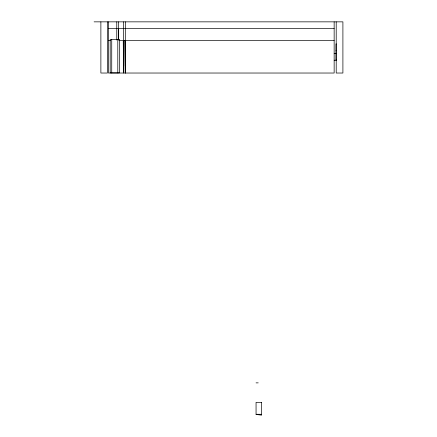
<?xml version="1.0" encoding="UTF-8"?>
<svg xmlns="http://www.w3.org/2000/svg" width="437" height="437" viewBox="0 0 437 437"><rect width="100%" height="100%" fill="white"/><g stroke="black" fill="none" stroke-linecap="round" stroke-linejoin="round"><path stroke-width="0.66" d="M118.525 39.991L118.525 28.634M125.255 65.96L125.255 40.657M94.097 21.85L342.903 21.85L342.903 73.028L336.211 73.028L336.211 21.85M108.469 28.634L334.152 28.634M108.469 40.657L110.463 40.657M119.203 40.657L123.25 40.657L123.567 73.028L123.567 21.85M123.567 40.657L334.152 40.657M336.31 43.902L336.004 43.902L336.004 60.12L336.31 60.12M336.004 50.452L336.31 50.452M334.152 53.451L336.004 53.451M334.152 60.235L336.31 60.235M256.055 382.867L258.212 382.867M256.055 414.287L261.605 414.287M125.009 40.657L125.326 73.028M125.08 40.657L125.255 73.028L125.326 21.85M334.152 21.85L334.152 73.028L108.469 73.028L108.469 21.85M118.525 21.85L118.525 40.067M117.793 39.581L117.793 72.881M116.766 21.85L116.766 40.067M111.735 39.581L111.735 72.881M107.442 21.85L107.442 73.028L100.876 73.028L100.876 21.85M119.339 39.581L110.195 39.581L110.195 72.881L119.339 72.881L119.339 39.581M261.605 402.351L256.055 402.351L256.055 414.434L261.605 415.15L261.605 402.351"/></g></svg>
